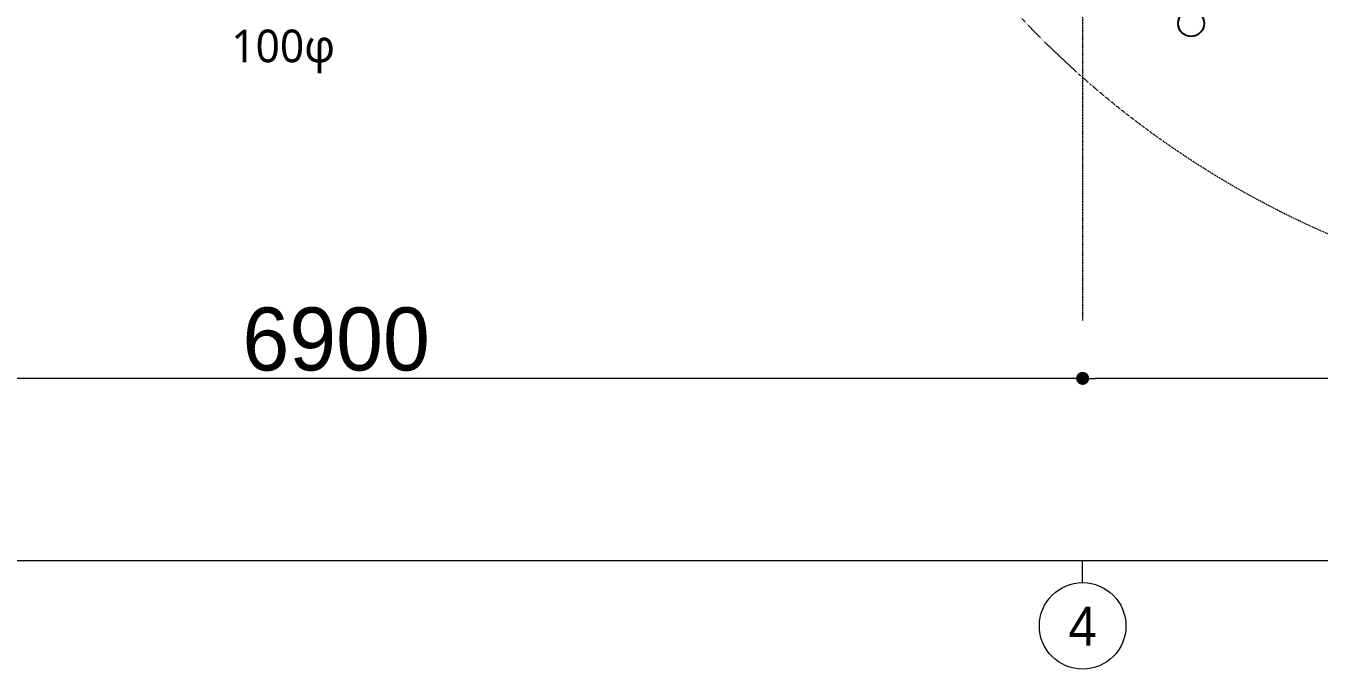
# Model space of a CAD drawing. Header units: millimetres. Extents: x -376000 to 292178, y -193032 to 188048.
# Drawn here: x -111914 to -105937, y 53324 to 56298 of the extents above; entities that cross this region are included whole.
import ezdxf

# ---------------------------------------------------------------- set-up
doc = ezdxf.new("R2010")
doc.units = ezdxf.units.MM
doc.header["$PDMODE"] = 1
doc.header["$PDSIZE"] = -2
doc.linetypes.add('VW-01 短破線', pattern=[2.116125, 1.058062, -1.058062])
doc.linetypes.add('ラインタイプ-6', pattern=[5.291531, 3.175, -1.058062, 0.352704, -0.705764])
for name, color, linetype, lineweight in [('01_基準-寸法', 7, 'Continuous', 5), ('07_文字・記号', 7, 'Continuous', 9), ('_天井プロット (2D)', 7, 'Continuous', 5), ('_平面図(既存部) (2D)', 7, 'Continuous', 5), ('_文字・記号 (2D)', 7, 'Continuous', 5), ('_給排水ガス (2D)', 7, 'Continuous', 5)]:
    doc.layers.add(name, color=color, linetype=linetype, lineweight=lineweight)
for name, color, linetype, lineweight, true_color in [('02_0.25', 1, 'Continuous', 25, 0xff0000), ('04_0.10', 7, 'Continuous', 9, 0x0099ff), ('06一点鎖線', 7, 'ラインタイプ-6', 9, 0x9999ff)]:
    doc.layers.add(name, color=color, linetype=linetype, lineweight=lineweight, true_color=true_color)
doc.styles.add('Hiragino Kaku Gothic Pro W3', font='', dxfattribs={"bigfont": 'Hiragino Kaku Gothic Pro W3'})
doc.styles.add('Hiragino Sans W3', font='', dxfattribs={"bigfont": 'Hiragino Sans W3'})
doc.styles.add('Yu Gothic UI Semilight', font='Yu Gothic UI Semilight.ttf')
doc.styles.add('ＭＳ Ｐゴシック', font='MS PGothic.ttf')
doc.styles.get('Hiragino Kaku Gothic Pro W3').set_extended_font_data('Hiragino Kaku Gothic Pro W3')
doc.styles.get('Hiragino Sans W3').set_extended_font_data('Hiragino Sans W3')
doc.dimstyles.new('RGT', dxfattribs={"dimtxt": 161.781684, "dimasz": 0.999939, "dimexe": 0, "dimexo": 1, "dimgap": 0.5, "dimtad": 1, "dimdsep": 46, "dimtxsty": 'Hiragino Sans W3', "dimblk": 'DOT', "dimblk1": 'DOT', "dimblk2": 'DOT', "dimcen": 0, "dimazin": 0, "dimtfac": 1, "dimtix": 1, "dimtmove": 0, "dimatfit": 0, "dimldrblk": 'VW_FILLEDARROW', "dimfxl": 1, "dimfrac": 2, "dimtolj": 1, "dimarcsym": 0})

# ---------------------------------------------------------------- blocks, each defined once
blk = doc.blocks.new('給排水ガス (2D)')
at = {"layer": '02_0.25'}
blk.add_circle((-106529.1, 56308.8), 60, dxfattribs=at)
blk = doc.blocks.new('平面図(既存部) (2D)')
at = {"layer": '06一点鎖線'}
blk.add_line((-107030.237, 72935.684), (-107030.237, 54935.684), dxfattribs=at)
blk = doc.blocks.new('天井プロット (2D)')
at = {"layer": '07_文字・記号', "color": 100, "linetype": 'VW-01 短破線', "true_color": 0x00ff3f}
blk.add_circle((-104181.5, 59280), 4300, dxfattribs=at)
at = {"layer": '04_0.10', "insert": (-110964.7, 56280.2), "char_height": 150.76, "attachment_point": 1, "line_spacing_factor": 1.005088, "style": 'Yu Gothic UI Semilight'}
blk.add_mtext('100φ', dxfattribs=at)
blk = doc.blocks.new('_Dot')
at = {"color": 0, "linetype": 'ByBlock', "lineweight": -2}
blk.add_line((-0.5, 0), (-1, 0), dxfattribs=at)
at = {"color": 0, "linetype": 'ByBlock', "const_width": 0.5}
blk.add_lwpolyline([(-0.25, 0, 1), (0.25, 0, 1)], format="xyb", close=True, dxfattribs=at)
blk = doc.blocks.new('*D453')
at = {"layer": '01_基準-寸法', "color": 0, "lineweight": -2}
for p, q in [((-113930.2, 54669), (-113930.2, 54668)), ((-107090.2, 54668), (-113870.2, 54668)), ((-107030.2, 54669), (-107030.2, 54668))]:
    blk.add_line(p, q, dxfattribs=at)
at = {"layer": 'Defpoints', "color": 0}
for p in [(-113930.2, 54668), (-113930.2, 54668), (-107030.2, 54668)]:
    blk.add_point(p, dxfattribs=at)
at = {"layer": '01_基準-寸法', "color": 0, "lineweight": -2, "xscale": 59.99633789062499, "yscale": 59.99633789062499, "zscale": 59.99633789062499, "rotation": 180}
blk.add_blockref('_Dot', (-113930.2, 54668), dxfattribs=at)
at = {"layer": '01_基準-寸法', "color": 0, "lineweight": -2, "xscale": 59.99633789062499, "yscale": 59.99633789062499, "zscale": 59.99633789062499}
blk.add_blockref('_Dot', (-107030.2, 54668), dxfattribs=at)
at = {"layer": '01_基準-寸法', "color": 0, "insert": (-110480.2, 54848.2), "char_height": 291.21, "attachment_point": 5, "style": 'Hiragino Kaku Gothic Pro W3'}
blk.add_mtext('\\A1;6900', dxfattribs=at)
blk = doc.blocks.new('VW_FILLEDARROW')
at = {"color": 0, "linetype": 'Continuous', "lineweight": 5, "transparency": 16777216, "flags": 128}
blk.add_lwpolyline([(-161.333, 43.229), (0, 0), (-161.333, -43.229)], close=True, dxfattribs=at)
blk = doc.blocks.new('*D454')
at = {"layer": '01_基準-寸法', "color": 0, "lineweight": -2}
for p, q in [((-107030.2, 54669), (-107030.2, 54668)), ((-100190.2, 54668), (-106970.2, 54668)), ((-100130.2, 54669), (-100130.2, 54668))]:
    blk.add_line(p, q, dxfattribs=at)
at = {"layer": 'Defpoints', "color": 0}
for p in [(-107030.2, 54668), (-107030.2, 54668), (-100130.2, 54668)]:
    blk.add_point(p, dxfattribs=at)
at = {"layer": '01_基準-寸法', "color": 0, "lineweight": -2, "xscale": 59.99633789062499, "yscale": 59.99633789062499, "zscale": 59.99633789062499, "rotation": 180}
blk.add_blockref('_Dot', (-107030.2, 54668), dxfattribs=at)
at = {"layer": '01_基準-寸法', "color": 0, "lineweight": -2, "xscale": 59.99633789062499, "yscale": 59.99633789062499, "zscale": 59.99633789062499}
blk.add_blockref('_Dot', (-100130.2, 54668), dxfattribs=at)
at = {"layer": '01_基準-寸法', "color": 0, "insert": (-103580.2, 54848.2), "char_height": 291.21, "attachment_point": 5, "style": 'Hiragino Kaku Gothic Pro W3'}
blk.add_mtext('\\A1;6900', dxfattribs=at)
blk = doc.blocks.new('*D455')
at = {"layer": '01_基準-寸法', "color": 0, "lineweight": -2}
for p, q in [((-127730.2, 54389.7), (-127730.2, 53823.8)), ((-100130.2, 54389.7), (-100130.2, 53823.8)), ((-100190.2, 53823.8), (-127670.2, 53823.8))]:
    blk.add_line(p, q, dxfattribs=at)
at = {"layer": 'Defpoints', "color": 0}
for p in [(-127730.2, 54390.7), (-100130.2, 54390.7), (-127730.2, 53823.8)]:
    blk.add_point(p, dxfattribs=at)
at = {"layer": '01_基準-寸法', "color": 0, "lineweight": -2, "xscale": 59.99633789062499, "yscale": 59.99633789062499, "zscale": 59.99633789062499, "rotation": 180}
blk.add_blockref('_Dot', (-127730.2, 53823.8), dxfattribs=at)
at = {"layer": '01_基準-寸法', "color": 0, "lineweight": -2, "xscale": 59.99633789062499, "yscale": 59.99633789062499, "zscale": 59.99633789062499}
blk.add_blockref('_Dot', (-100130.2, 53823.8), dxfattribs=at)
at = {"layer": '01_基準-寸法', "color": 0, "insert": (-113930.2, 54004), "char_height": 291.21, "attachment_point": 5, "style": 'Hiragino Kaku Gothic Pro W3'}
blk.add_mtext('\\A1;27600', dxfattribs=at)
blk = doc.blocks.new('文字・記号 (2D)')
at = {"layer": '01_基準-寸法'}
blk.add_line((-107030.237, 53723.83), (-107030.237, 53823.83), dxfattribs=at)
blk.add_line((-107030.237, 53723.83), (-107030.237, 53823.83), dxfattribs=at)
blk.add_line((-107030.237, 53723.83), (-107030.237, 53823.83), dxfattribs=at)
blk.add_line((-107030.237, 53723.83), (-107030.237, 53823.83), dxfattribs=at)
blk.add_circle((-107030.237, 53523.83), 200, dxfattribs=at)
at = {"layer": '01_基準-寸法', "insert": (-107030.237, 53612.946), "char_height": 180.909, "attachment_point": 2, "line_spacing_factor": 1.007907, "style": 'ＭＳ Ｐゴシック'}
blk.add_mtext('4', dxfattribs=at)
at = {"layer": '01_基準-寸法'}
for base, p1, p2, picture, middle in [((-113930.237, 54667.993), (-107030.237, 54667.993), (-113930.237, 54667.993), '*D453', (-110480.237, 54848.158)), ((-107030.237, 54667.993), (-100130.237, 54667.993), (-107030.237, 54667.993), '*D454', (-103580.237, 54848.158)), ((-127730.237, 53823.83), (-100130.237, 54390.667), (-127730.237, 54390.667), '*D455', (-113930.237, 54003.995))]:
    dim = blk.add_linear_dim(base=base, p1=p1, p2=p2, dimstyle='RGT', override={"dimtxt": 291.207031, "dimasz": 59.996338, "dimgap": 30, "dimpost": '<>', "dimtxsty": 'Hiragino Kaku Gothic Pro W3', "dimtmove": 2}, dxfattribs=at)
    dim.commit()
    dim.dimension.update_dxf_attribs({"geometry": picture, "text_midpoint": middle})

msp = doc.modelspace()

# ---------------------------------------------------------------- block references
at = {"layer": '_給排水ガス (2D)'}
msp.add_blockref('給排水ガス (2D)', (0, 0), dxfattribs=at)

# ---------------------------------------------------------------- next in the draw order: block references
at = {"layer": '_平面図(既存部) (2D)'}
msp.add_blockref('平面図(既存部) (2D)', (0, 0), dxfattribs=at)

# ---------------------------------------------------------------- next in the draw order: block references
at = {"layer": '_天井プロット (2D)'}
msp.add_blockref('天井プロット (2D)', (0, 0), dxfattribs=at)

# ---------------------------------------------------------------- next in the draw order: block references
at = {"layer": '_文字・記号 (2D)'}
msp.add_blockref('文字・記号 (2D)', (0, 0), dxfattribs=at)

doc.saveas('drawing.dxf')
